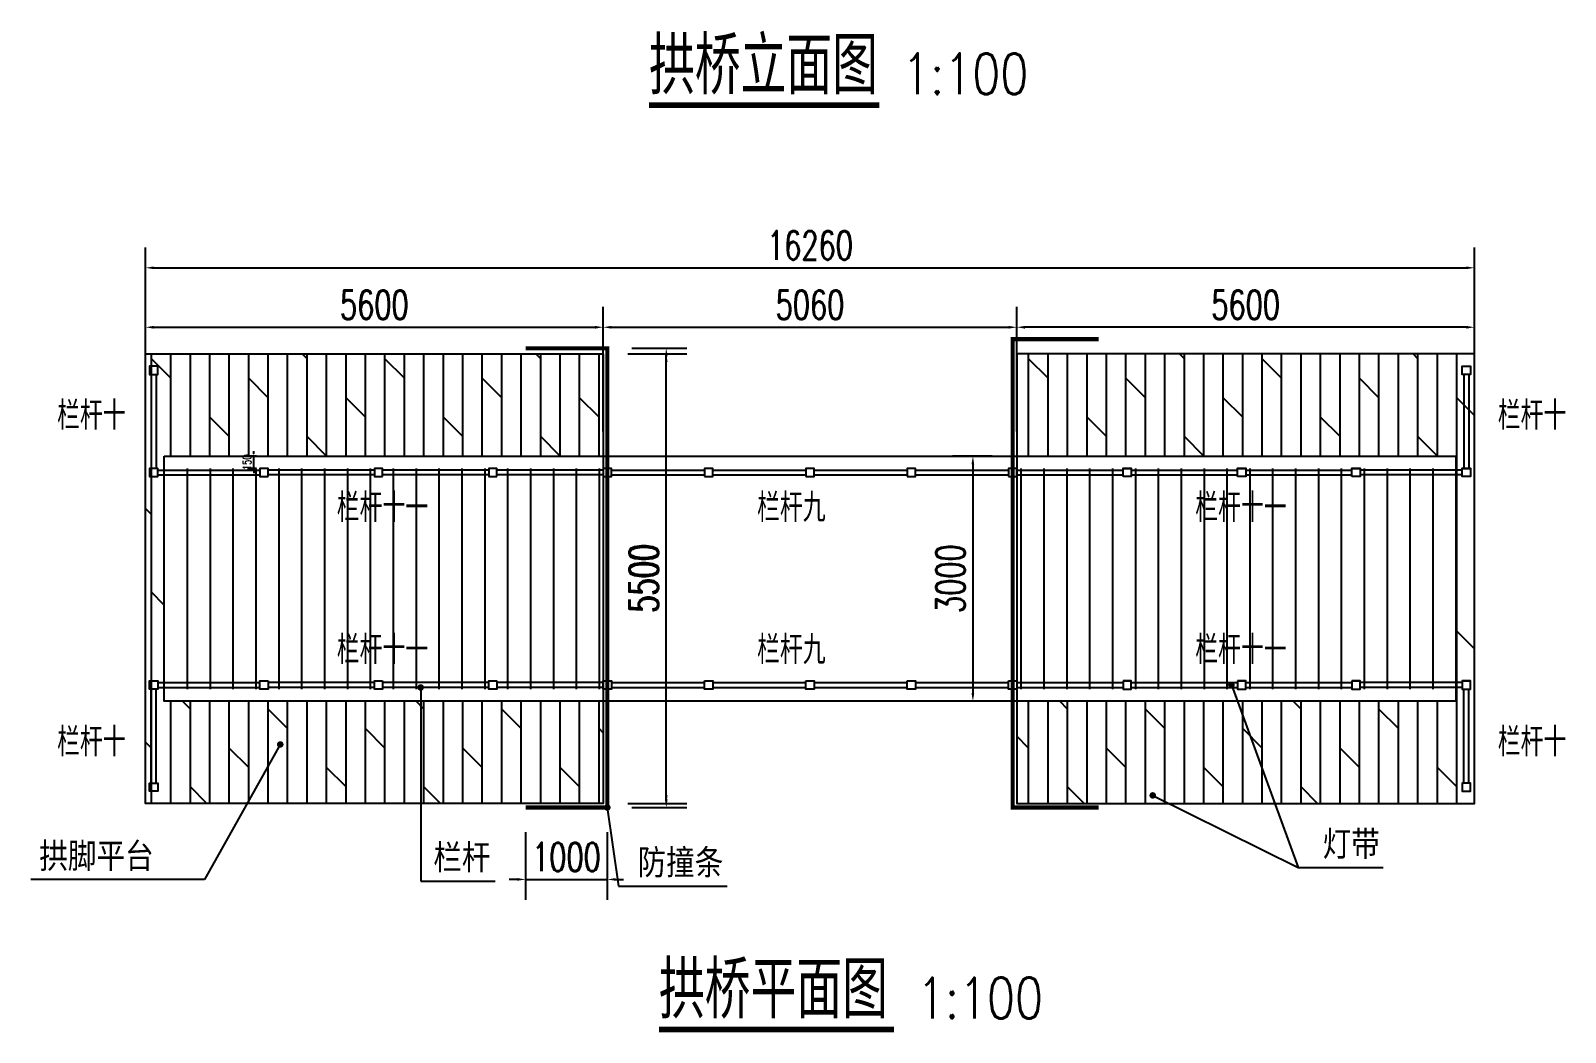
# Model space of a CAD drawing. Header units: millimetres. Extents: x -1471591 to 944464, y -468930 to 547002.
# Drawn here: x -1030246 to -1011471, y -294652 to -282396 of the extents above; entities that cross this region are included whole.
import ezdxf

# ---------------------------------------------------------------- set-up
doc = ezdxf.new("R2010")
doc.units = ezdxf.units.MM
doc.header["$LTSCALE"] = 10
doc.header["$PDMODE"] = 35
for name, color, linetype in [('DIM_LEAD', 3, 'Continuous'), ('DIM_SYMB', 3, 'Continuous'), ('PUB_TEXT', 7, 'Continuous'), ('W-_ANTICOLLISION防撞措施', 6, 'Continuous'), ('W-PLASTIC_RAILINGS塑木栏杆', 210, 'Continuous'), ('W-STEEL_FRAME钢架', 3, 'Continuous'), ('W-WOOD_FLOOR木地板', 30, 'Continuous')]:
    doc.layers.add(name, color=color, linetype=linetype)
doc.styles.add('_TCH_DIM', font='SIMPLEX.shx', dxfattribs={"bigfont": 'hztxt.shx'})
doc.styles.get("Standard").update_dxf_attribs({"font": 'simplex.shx', "width": 0.8, "bigfont": 'hztxt.shx'})
doc.styles.add('STANDARD_T3', font='simplex.shx', dxfattribs={"width": 0.7, "bigfont": 'hztxt.shx'})
doc.dimstyles.new('W&&100', dxfattribs={"dimtxt": 350, "dimasz": 100, "dimexe": 250, "dimexo": 300, "dimgap": 100, "dimtad": 1, "dimdec": 0, "dimzin": 0, "dimdsep": 46, "dimtxsty": 'STANDARD_T3', "dimcen": 0.09, "dimclrd": 1, "dimclre": 1, "dimclrt": 7, "dimazin": 2, "dimtfac": 1, "dimtdec": 0, "dimtix": 1, "dimtmove": 2, "dimatfit": 3, "dimfxl": 0, "dimtolj": 1, "dimtzin": 0, "dimarcsym": 0})
doc.dimstyles.new('W&&30', dxfattribs={"dimtxt": 105, "dimasz": 30, "dimexe": 75, "dimexo": 90, "dimgap": 30, "dimtad": 1, "dimdec": 0, "dimzin": 0, "dimdsep": 46, "dimtxsty": 'STANDARD_T3', "dimcen": 0.09, "dimclrd": 1, "dimclre": 1, "dimclrt": 7, "dimazin": 2, "dimtfac": 1, "dimtdec": 0, "dimtix": 1, "dimtmove": 2, "dimatfit": 3, "dimfxl": 0, "dimtolj": 1, "dimtzin": 0, "dimarcsym": 0})

# ---------------------------------------------------------------- blocks, each defined once
blk = doc.blocks.new('*D1927')
at = {"layer": 'Defpoints', "color": 0, "transparency": 16777216}
for p in [(-1023242, -286025), (-1028842, -287602), (-1023242, -287602)]:
    blk.add_point(p, dxfattribs=at)
at = {"layer": 'W-STEEL_FRAME钢架', "color": 1, "lineweight": -2, "transparency": 16777216}
for p, q in [((-1028842, -287302), (-1028842, -285775)), ((-1023242, -287302), (-1023242, -285775)), ((-1028742, -286025), (-1023342, -286025))]:
    blk.add_line(p, q, dxfattribs=at)
at = {"layer": 'W-STEEL_FRAME钢架', "color": 1, "transparency": 16777216}
for points in [[(-1028742, -286008), (-1028742, -286042), (-1028842, -286025)], [(-1023342, -286008), (-1023342, -286042), (-1023242, -286025)]]:
    blk.add_solid(points, dxfattribs=at)
at = {"layer": 'W-STEEL_FRAME钢架', "color": 7, "transparency": 16777216, "insert": (-1026042, -285750), "char_height": 350, "attachment_point": 5, "style": 'STANDARD_T3'}
blk.add_mtext('\\A1;5600', dxfattribs=at)
blk = doc.blocks.new('*D1928')
at = {"layer": 'Defpoints', "color": 0, "transparency": 16777216}
for p in [(-1018182, -286025), (-1018182, -287602), (-1012582, -287602)]:
    blk.add_point(p, dxfattribs=at)
at = {"layer": 'W-STEEL_FRAME钢架', "color": 1, "lineweight": -2, "transparency": 16777216}
for p, q in [((-1018182, -287302), (-1018182, -285775)), ((-1012582, -287302), (-1012582, -285775)), ((-1012682, -286025), (-1018082, -286025))]:
    blk.add_line(p, q, dxfattribs=at)
at = {"layer": 'W-STEEL_FRAME钢架', "color": 1, "transparency": 16777216}
for points in [[(-1018082, -286008), (-1018082, -286042), (-1018182, -286025)], [(-1012682, -286008), (-1012682, -286042), (-1012582, -286025)]]:
    blk.add_solid(points, dxfattribs=at)
at = {"layer": 'W-STEEL_FRAME钢架', "color": 7, "transparency": 16777216, "insert": (-1015382, -285750), "char_height": 350, "attachment_point": 5, "rotation": 360, "style": 'STANDARD_T3'}
blk.add_mtext('\\A1;5600', dxfattribs=at)
blk = doc.blocks.new('*D1931')
at = {"layer": 'Defpoints', "color": 0, "transparency": 16777216}
for p in [(-1018182, -286025), (-1023242, -286352), (-1018182, -286352)]:
    blk.add_point(p, dxfattribs=at)
at = {"layer": 'W-STEEL_FRAME钢架', "color": 1, "lineweight": -2, "transparency": 16777216}
for p, q in [((-1023242, -286052), (-1023242, -285775)), ((-1018182, -286052), (-1018182, -285775)), ((-1023142, -286025), (-1018282, -286025))]:
    blk.add_line(p, q, dxfattribs=at)
at = {"layer": 'W-STEEL_FRAME钢架', "color": 1, "transparency": 16777216}
for points in [[(-1023142, -286008), (-1023142, -286042), (-1023242, -286025)], [(-1018282, -286008), (-1018282, -286042), (-1018182, -286025)]]:
    blk.add_solid(points, dxfattribs=at)
at = {"layer": 'W-STEEL_FRAME钢架', "color": 7, "transparency": 16777216, "insert": (-1020712, -285750), "char_height": 350, "attachment_point": 5, "style": 'STANDARD_T3'}
blk.add_mtext('\\A1;5060', dxfattribs=at)
blk = doc.blocks.new('*D1932')
at = {"layer": 'Defpoints', "color": 0, "transparency": 16777216}
for p in [(-1018182, -287602), (-1018719, -290602), (-1018182, -290602)]:
    blk.add_point(p, dxfattribs=at)
at = {"layer": 'W-_ANTICOLLISION防撞措施', "color": 1, "lineweight": -2, "transparency": 16777216}
for p, q in [((-1018482, -287602), (-1018969, -287602)), ((-1018719, -287702), (-1018719, -290502)), ((-1018482, -290602), (-1018969, -290602))]:
    blk.add_line(p, q, dxfattribs=at)
at = {"layer": 'W-_ANTICOLLISION防撞措施', "color": 1, "transparency": 16777216}
for points in [[(-1018736, -287702), (-1018703, -287702), (-1018719, -287602)], [(-1018736, -290502), (-1018703, -290502), (-1018719, -290602)]]:
    blk.add_solid(points, dxfattribs=at)
at = {"layer": 'W-_ANTICOLLISION防撞措施', "color": 7, "transparency": 16777216, "insert": (-1018994, -289102), "char_height": 350, "attachment_point": 5, "rotation": 90, "style": 'STANDARD_T3'}
blk.add_mtext('\\A1;3000', dxfattribs=at)
blk = doc.blocks.new('*D1933')
at = {"layer": 'Defpoints', "color": 0, "transparency": 16777216}
for p in [(-1012582, -285298), (-1028842, -286352), (-1012582, -286352)]:
    blk.add_point(p, dxfattribs=at)
at = {"layer": 'W-STEEL_FRAME钢架', "color": 1, "lineweight": -2, "transparency": 16777216}
for p, q in [((-1028842, -286052), (-1028842, -285048)), ((-1012582, -286052), (-1012582, -285048)), ((-1028742, -285298), (-1012682, -285298))]:
    blk.add_line(p, q, dxfattribs=at)
at = {"layer": 'W-STEEL_FRAME钢架', "color": 1, "transparency": 16777216}
for points in [[(-1028742, -285281), (-1028742, -285314), (-1028842, -285298)], [(-1012682, -285281), (-1012682, -285314), (-1012582, -285298)]]:
    blk.add_solid(points, dxfattribs=at)
at = {"layer": 'W-STEEL_FRAME钢架', "color": 7, "transparency": 16777216, "insert": (-1020712, -285023), "char_height": 350, "attachment_point": 5, "style": 'STANDARD_T3'}
blk.add_mtext('\\A1;16260', dxfattribs=at)
blk = doc.blocks.new('*D1934')
at = {"layer": 'Defpoints', "color": 0, "transparency": 16777216}
for p in [(-1024192, -291902), (-1023192, -291902), (-1023192, -292782)]:
    blk.add_point(p, dxfattribs=at)
at = {"layer": 'W-STEEL_FRAME钢架', "color": 1, "lineweight": -2, "transparency": 16777216}
for p, q in [((-1024192, -292202), (-1024192, -293032)), ((-1023192, -292202), (-1023192, -293032)), ((-1024292, -292782), (-1024392, -292782)), ((-1024192, -292782), (-1023192, -292782)), ((-1023092, -292782), (-1022992, -292782))]:
    blk.add_line(p, q, dxfattribs=at)
at = {"layer": 'W-STEEL_FRAME钢架', "color": 1, "transparency": 16777216}
for points in [[(-1024292, -292765), (-1024292, -292798), (-1024192, -292782)], [(-1023092, -292765), (-1023092, -292798), (-1023192, -292782)]]:
    blk.add_solid(points, dxfattribs=at)
at = {"layer": 'W-STEEL_FRAME钢架', "color": 7, "transparency": 16777216, "insert": (-1023692, -292507), "char_height": 350, "attachment_point": 5, "style": 'STANDARD_T3'}
blk.add_mtext('\\A1;1000', dxfattribs=at)
blk = doc.blocks.new('*D1935')
at = {"layer": 'Defpoints', "color": 0, "transparency": 16777216}
for p in [(-1023192, -286282), (-1022471, -286282), (-1023192, -291902)]:
    blk.add_point(p, dxfattribs=at)
at = {"layer": 'W-_ANTICOLLISION防撞措施', "color": 1, "lineweight": -2, "transparency": 16777216}
for p, q in [((-1022892, -286282), (-1022221, -286282)), ((-1022471, -291802), (-1022471, -286382)), ((-1022892, -291902), (-1022221, -291902))]:
    blk.add_line(p, q, dxfattribs=at)
at = {"layer": 'W-_ANTICOLLISION防撞措施', "color": 1, "transparency": 16777216}
for points in [[(-1022487, -286382), (-1022454, -286382), (-1022471, -286282)], [(-1022487, -291802), (-1022454, -291802), (-1022471, -291902)]]:
    blk.add_solid(points, dxfattribs=at)
at = {"layer": 'W-_ANTICOLLISION防撞措施', "color": 7, "transparency": 16777216, "insert": (-1022746, -289092), "char_height": 350, "attachment_point": 5, "rotation": 90, "style": 'STANDARD_T3'}
blk.add_mtext('\\A1;5500', dxfattribs=at)
blk = doc.blocks.new('*D1929')
at = {"layer": 'Defpoints', "color": 0, "transparency": 16777216}
for p in [(-1018182, -287602), (-1018719, -290602), (-1018182, -290602)]:
    blk.add_point(p, dxfattribs=at)
at = {"layer": 'W-_ANTICOLLISION防撞措施', "color": 1, "lineweight": -2, "transparency": 16777216}
for p, q in [((-1018482, -287602), (-1018969, -287602)), ((-1018719, -287702), (-1018719, -290502)), ((-1018482, -290602), (-1018969, -290602))]:
    blk.add_line(p, q, dxfattribs=at)
at = {"layer": 'W-_ANTICOLLISION防撞措施', "color": 1, "transparency": 16777216}
for points in [[(-1018736, -287702), (-1018703, -287702), (-1018719, -287602)], [(-1018736, -290502), (-1018703, -290502), (-1018719, -290602)]]:
    blk.add_solid(points, dxfattribs=at)
at = {"layer": 'W-_ANTICOLLISION防撞措施', "color": 7, "transparency": 16777216, "insert": (-1018994, -289102), "char_height": 350, "attachment_point": 5, "rotation": 90, "style": 'STANDARD_T3'}
blk.add_mtext('\\A1;3000', dxfattribs=at)
blk = doc.blocks.new('*D1930')
at = {"layer": 'Defpoints', "color": 0, "transparency": 16777216}
for p in [(-1023242, -286352), (-1022471, -286352), (-1023242, -291852)]:
    blk.add_point(p, dxfattribs=at)
at = {"layer": 'W-_ANTICOLLISION防撞措施', "color": 1, "lineweight": -2, "transparency": 16777216}
for p, q in [((-1022942, -286352), (-1022221, -286352)), ((-1022471, -291752), (-1022471, -286452)), ((-1022942, -291852), (-1022221, -291852))]:
    blk.add_line(p, q, dxfattribs=at)
at = {"layer": 'W-_ANTICOLLISION防撞措施', "color": 1, "transparency": 16777216}
for points in [[(-1022487, -286452), (-1022454, -286452), (-1022471, -286352)], [(-1022487, -291752), (-1022454, -291752), (-1022471, -291852)]]:
    blk.add_solid(points, dxfattribs=at)
at = {"layer": 'W-_ANTICOLLISION防撞措施', "color": 7, "transparency": 16777216, "insert": (-1022746, -289102), "char_height": 350, "attachment_point": 5, "rotation": 90, "style": 'STANDARD_T3'}
blk.add_mtext('\\A1;5500', dxfattribs=at)
blk = doc.blocks.new('*U1919')
at = {"layer": 'W-PLASTIC_RAILINGS塑木栏杆'}
blk.add_lwpolyline([(-50, -50), (50, -50), (50, 50), (-50, 50)], close=True, dxfattribs=at)
blk = doc.blocks.new('*U1920')
at = {"color": 0, "linetype": 'ByBlock', "lineweight": -2, "transparency": 16777216}
for p in [(0, 0), (1240, 0), (2480, 0), (3720, 0), (4960, 0)]:
    blk.add_blockref('*U1919', p, dxfattribs=at)
blk = doc.blocks.new('*D1936')
at = {"color": 1, "lineweight": -2, "transparency": 16777216}
for p, q in [((-1027482, -287602), (-1027592, -287602)), ((-1027517, -287572), (-1027517, -287542)), ((-1027517, -287752), (-1027517, -287602)), ((-1027482, -287752), (-1027592, -287752)), ((-1027517, -287782), (-1027517, -287812))]:
    blk.add_line(p, q, dxfattribs=at)
at = {"color": 1, "transparency": 16777216}
for points in [[(-1027522, -287572), (-1027512, -287572), (-1027517, -287602)], [(-1027522, -287782), (-1027512, -287782), (-1027517, -287752)]]:
    blk.add_solid(points, dxfattribs=at)
at = {"layer": 'Defpoints', "color": 0, "transparency": 16777216}
for p in [(-1027517, -287602), (-1027392, -287602), (-1027392, -287752)]:
    blk.add_point(p, dxfattribs=at)
at = {"color": 7, "transparency": 16777216, "insert": (-1027600, -287677), "char_height": 105, "attachment_point": 5, "rotation": 90, "style": 'STANDARD_T3'}
blk.add_mtext('\\A1;150', dxfattribs=at)
blk = doc.blocks.new('*U1921')
at = {"layer": 'W-PLASTIC_RAILINGS塑木栏杆'}
blk.add_lwpolyline([(-50, -50), (50, -50), (50, 50), (-50, 50)], close=True, dxfattribs=at)
blk = doc.blocks.new('*U1922')
at = {"color": 0, "linetype": 'ByBlock', "lineweight": -2, "transparency": 16777216}
for p in [(0, 0), (1240, 0), (2480, 0), (3720, 0), (4960, 0)]:
    blk.add_blockref('*U1921', p, dxfattribs=at)
blk = doc.blocks.new('*U1926')
at = {"layer": 'W-WOOD_FLOOR木地板'}
blk.add_line((0, 1350), (0, -1350), dxfattribs=at)
blk = doc.blocks.new('*U1925')
at = {"color": 0, "linetype": 'ByBlock', "lineweight": -2, "transparency": 16777216}
for p in [(-5040, 0), (-4760, 0)]:
    blk.add_blockref('*U1926', p, dxfattribs=at)
at = {"color": 0, "linetype": 'ByBlock', "lineweight": -2}
for p in [(-4480, 0), (-4200, 0), (-3920, 0), (-3640, 0), (-3360, 0), (-3080, 0), (-2800, 0), (-2520, 0), (-2240, 0), (-1960, 0), (-1680, 0), (-1400, 0), (-1120, 0), (-840, 0), (-560, 0), (-280, 0), (0, 0)]:
    blk.add_blockref('*U1926', p, dxfattribs=at)
blk = doc.blocks.new('*U1924')
at = {"layer": 'W-WOOD_FLOOR木地板'}
blk.add_line((0, 1350), (0, -1350), dxfattribs=at)
blk = doc.blocks.new('*U1923')
at = {"color": 0, "linetype": 'ByBlock', "lineweight": -2, "transparency": 16777216}
for p in [(-5040, 0), (-4760, 0)]:
    blk.add_blockref('*U1924', p, dxfattribs=at)
at = {"color": 0, "linetype": 'ByBlock', "lineweight": -2}
for p in [(-4480, 0), (-4200, 0), (-3920, 0), (-3640, 0), (-3360, 0), (-3080, 0), (-2800, 0), (-2520, 0), (-2240, 0), (-1960, 0), (-1680, 0), (-1400, 0), (-1120, 0), (-840, 0), (-560, 0), (-280, 0), (0, 0)]:
    blk.add_blockref('*U1924', p, dxfattribs=at)

msp = doc.modelspace()

# ---------------------------------------------------------------- hatches: boundary and pattern name
at = {"layer": 'W-WOOD_FLOOR木地板'}
h = msp.add_hatch(dxfattribs=at)
h.set_pattern_fill('DOLMIT', color=256, scale=300, angle=90)
h.set_pattern_definition([(90, (-1032341.7, -287602.04), (-238.1226, 7e-07), []), (135, (-1032341.7, -287602.04), (-476.245, -476.245), [336.756, -673.51])])
h.paths.add_polyline_path([(-1023241.7, -286352), (-1023241.7, -287602), (-1028611.7, -287602), (-1028611.7, -290602), (-1023241.7, -290602), (-1023241.7, -291852), (-1028841.7, -291852), (-1028841.7, -286352)])
h = msp.add_hatch(dxfattribs=at)
h.set_pattern_fill('DOLMIT', color=256, scale=300, angle=90)
h.set_pattern_definition([(90, (-1030181.7, -287602.04), (-238.1226, 7e-07), []), (135, (-1030181.7, -287602.04), (-476.245, -476.245), [336.756, -673.512])])
h.paths.add_polyline_path([(-1018181.7, -286352), (-1018181.7, -287602), (-1012811.7, -287602), (-1012811.7, -290602), (-1018181.7, -290602), (-1018181.7, -291852), (-1012581.7, -291852), (-1012581.7, -286352)])

# ---------------------------------------------------------------- linework, layer by layer
at = {"layer": 'DIM_LEAD'}
for p, q in [((-1025474.9, -290432.9), (-1025474.9, -292802.3)), ((-1015556.7, -290402), (-1014740.3, -292636.3)), ((-1027193.2, -291130.3), (-1028119.9, -292783.7)), ((-1016519, -291753.7), (-1014740.3, -292636.3)), ((-1023191.7, -291902), (-1023056.9, -292863)), ((-1014740.3, -292636.3), (-1013701.3, -292636.3)), ((-1028119.9, -292783.7), (-1030246.5, -292783.7)), ((-1025474.9, -292802.3), (-1024562.6, -292802.3)), ((-1023056.9, -292863), (-1021725, -292863))]:
    msp.add_line(p, q, dxfattribs=at)
at = {"layer": 'DIM_LEAD', "const_width": 40}
for points in [[(-1025474.9, -290412.9, 1), (-1025474.9, -290452.9, 1)], [(-1015563.6, -290383.3, 1), (-1015549.8, -290420.8, 1)], [(-1027183.4, -291112.9, 1), (-1027203, -291147.8, 1)], [(-1016536.9, -291744.8, 1), (-1016501, -291762.6, 1)], [(-1023194.5, -291882.2, 1), (-1023188.9, -291921.8, 1)]]:
    msp.add_lwpolyline(points, format="xyb", close=True, dxfattribs=at)
at = {"layer": 'DIM_SYMB', "const_width": 70}
for points in [[(-1022681, -283308.4), (-1019864.5, -283308.4)], [(-1022560, -294617.5), (-1019683.4, -294617.5)]]:
    msp.add_lwpolyline(points, dxfattribs=at)
at = {"layer": 'W-_ANTICOLLISION防撞措施', "color": 5, "const_width": 50}
for points in [[(-1024191.7, -286282.3), (-1023191.7, -286282.3), (-1023191.7, -291902), (-1024191.7, -291902)], [(-1017181.7, -286171), (-1018231.7, -286171), (-1018231.7, -291902), (-1017181.7, -291902)]]:
    msp.add_lwpolyline(points, dxfattribs=at)
at = {"layer": 'W-PLASTIC_RAILINGS塑木栏杆'}
for p, q in [((-1028771.7, -286602), (-1028771.7, -287752)), ((-1028711.7, -286602), (-1028711.7, -287752)), ((-1012711.7, -286602), (-1012711.7, -287752)), ((-1012651.7, -286602), (-1012651.7, -287752)), ((-1028691.7, -287772), (-1027441.7, -287772)), ((-1026041.7, -287772), (-1027341.7, -287772)), ((-1024641.7, -287772), (-1025941.7, -287772)), ((-1023241.7, -287772), (-1024541.7, -287772)), ((-1023141.7, -287772), (-1022001.7, -287772)), ((-1021901.7, -287772), (-1020761.7, -287772)), ((-1020661.7, -287772), (-1019521.7, -287772)), ((-1019421.7, -287772), (-1018281.7, -287772)), ((-1018181.7, -287772), (-1016881.7, -287772)), ((-1016781.7, -287772), (-1015481.7, -287772)), ((-1015381.7, -287772), (-1014081.7, -287772)), ((-1012731.7, -287772), (-1013981.7, -287772)), ((-1028691.7, -287832), (-1027441.7, -287832)), ((-1026041.7, -287832), (-1027341.7, -287832)), ((-1024641.7, -287832), (-1025941.7, -287832)), ((-1023241.7, -287832), (-1024541.7, -287832)), ((-1023141.7, -287832), (-1022001.7, -287832)), ((-1021901.7, -287832), (-1020761.7, -287832)), ((-1020661.7, -287832), (-1019521.7, -287832)), ((-1019421.7, -287832), (-1018281.7, -287832)), ((-1018181.7, -287832), (-1016881.7, -287832)), ((-1016781.7, -287832), (-1015481.7, -287832)), ((-1015381.7, -287832), (-1014081.7, -287832)), ((-1012731.7, -287832), (-1013981.7, -287832)), ((-1028691.7, -290372), (-1027441.7, -290372)), ((-1028691.7, -290432), (-1027441.7, -290432)), ((-1026041.7, -290372), (-1027341.7, -290372)), ((-1026041.7, -290432), (-1027341.7, -290432)), ((-1024641.7, -290372), (-1025941.7, -290372)), ((-1024641.7, -290432), (-1025941.7, -290432)), ((-1023241.7, -290372), (-1024541.7, -290372)), ((-1023241.7, -290432), (-1024541.7, -290432)), ((-1023141.7, -290372), (-1022001.7, -290372)), ((-1023141.7, -290432), (-1022001.7, -290432)), ((-1021901.7, -290372), (-1020761.7, -290372)), ((-1021901.7, -290432), (-1020761.7, -290432)), ((-1020661.7, -290372), (-1019521.7, -290372)), ((-1020661.7, -290432), (-1019521.7, -290432)), ((-1019421.7, -290372), (-1018281.7, -290372)), ((-1019421.7, -290432), (-1018281.7, -290432)), ((-1018181.7, -290372), (-1016881.7, -290372)), ((-1018181.7, -290432), (-1016881.7, -290432)), ((-1016781.7, -290372), (-1015481.7, -290372)), ((-1016781.7, -290432), (-1015481.7, -290432)), ((-1015381.7, -290372), (-1014081.7, -290372)), ((-1015381.7, -290432), (-1014081.7, -290432)), ((-1012731.7, -290372), (-1013981.7, -290372)), ((-1012731.7, -290432), (-1013981.7, -290432)), ((-1028771.7, -291602), (-1028771.7, -290452)), ((-1028711.7, -291602), (-1028711.7, -290452)), ((-1012711.7, -291602), (-1012711.7, -290452)), ((-1012651.7, -291602), (-1012651.7, -290452))]:
    msp.add_line(p, q, dxfattribs=at)
for points in [[(-1028791.7, -286602), (-1028691.7, -286602), (-1028691.7, -286502), (-1028791.7, -286502)], [(-1028691.7, -286602), (-1028691.7, -286502), (-1028791.7, -286502), (-1028791.7, -286602)], [(-1012631.7, -286602), (-1012731.7, -286602), (-1012731.7, -286502), (-1012631.7, -286502)], [(-1012731.7, -286602), (-1012731.7, -286502), (-1012631.7, -286502), (-1012631.7, -286602)], [(-1028791.7, -287852), (-1028691.7, -287852), (-1028691.7, -287752), (-1028791.7, -287752)], [(-1028691.7, -287852), (-1028691.7, -287752), (-1028791.7, -287752), (-1028791.7, -287852)], [(-1027341.7, -287852), (-1027341.7, -287752), (-1027441.7, -287752), (-1027441.7, -287852)], [(-1025941.7, -287852), (-1025941.7, -287752), (-1026041.7, -287752), (-1026041.7, -287852)], [(-1024541.7, -287852), (-1024541.7, -287752), (-1024641.7, -287752), (-1024641.7, -287852)], [(-1016881.7, -287849.6), (-1016881.7, -287749.6), (-1016781.7, -287749.6), (-1016781.7, -287849.6)], [(-1016881.7, -287852), (-1016881.7, -287752), (-1016781.7, -287752), (-1016781.7, -287852)], [(-1015481.7, -287849.6), (-1015481.7, -287749.6), (-1015381.7, -287749.6), (-1015381.7, -287849.6)], [(-1015481.7, -287852), (-1015481.7, -287752), (-1015381.7, -287752), (-1015381.7, -287852)], [(-1014081.7, -287849.6), (-1014081.7, -287749.6), (-1013981.7, -287749.6), (-1013981.7, -287849.6)], [(-1014081.7, -287852), (-1014081.7, -287752), (-1013981.7, -287752), (-1013981.7, -287852)], [(-1012731.7, -287849.6), (-1012731.7, -287749.6), (-1012631.7, -287749.6), (-1012631.7, -287849.6)], [(-1012631.7, -287852), (-1012731.7, -287852), (-1012731.7, -287752), (-1012631.7, -287752)], [(-1012731.7, -287852), (-1012731.7, -287752), (-1012631.7, -287752), (-1012631.7, -287852)], [(-1012631.7, -287852), (-1012731.7, -287852), (-1012731.7, -287752), (-1012631.7, -287752)], [(-1012731.7, -287852), (-1012731.7, -287752), (-1012631.7, -287752), (-1012631.7, -287852)], [(-1028791.7, -290352), (-1028691.7, -290352), (-1028691.7, -290452), (-1028791.7, -290452)], [(-1028691.7, -290352), (-1028691.7, -290452), (-1028791.7, -290452), (-1028791.7, -290352)], [(-1027341.7, -290352), (-1027341.7, -290452), (-1027441.7, -290452), (-1027441.7, -290352)], [(-1025941.7, -290352), (-1025941.7, -290452), (-1026041.7, -290452), (-1026041.7, -290352)], [(-1024541.7, -290352), (-1024541.7, -290452), (-1024641.7, -290452), (-1024641.7, -290352)], [(-1016881.7, -290352), (-1016881.7, -290452), (-1016781.7, -290452), (-1016781.7, -290352)], [(-1016881.7, -290354.4), (-1016881.7, -290454.4), (-1016781.7, -290454.4), (-1016781.7, -290354.4)], [(-1015481.7, -290352), (-1015481.7, -290452), (-1015381.7, -290452), (-1015381.7, -290352)], [(-1015481.7, -290354.4), (-1015481.7, -290454.4), (-1015381.7, -290454.4), (-1015381.7, -290354.4)], [(-1014081.7, -290352), (-1014081.7, -290452), (-1013981.7, -290452), (-1013981.7, -290352)], [(-1014081.7, -290354.4), (-1014081.7, -290454.4), (-1013981.7, -290454.4), (-1013981.7, -290354.4)], [(-1012631.7, -290352), (-1012731.7, -290352), (-1012731.7, -290452), (-1012631.7, -290452)], [(-1012731.7, -290352), (-1012731.7, -290452), (-1012631.7, -290452), (-1012631.7, -290352)], [(-1012631.7, -290352), (-1012731.7, -290352), (-1012731.7, -290452), (-1012631.7, -290452)], [(-1012731.7, -290352), (-1012731.7, -290452), (-1012631.7, -290452), (-1012631.7, -290352)], [(-1012731.7, -290354.4), (-1012731.7, -290454.4), (-1012631.7, -290454.4), (-1012631.7, -290354.4)], [(-1028791.7, -291602), (-1028691.7, -291602), (-1028691.7, -291702), (-1028791.7, -291702)], [(-1028691.7, -291602), (-1028691.7, -291702), (-1028791.7, -291702), (-1028791.7, -291602)], [(-1012631.7, -291602), (-1012731.7, -291602), (-1012731.7, -291702), (-1012631.7, -291702)], [(-1012731.7, -291602), (-1012731.7, -291702), (-1012631.7, -291702), (-1012631.7, -291602)]]:
    msp.add_lwpolyline(points, close=True, dxfattribs=at)
at = {"layer": 'W-STEEL_FRAME钢架'}
for points in [[(-1028841.7, -286352), (-1023241.7, -286352), (-1023241.7, -291852), (-1028841.7, -291852)], [(-1012581.7, -286352), (-1018181.7, -286352), (-1018181.7, -291852), (-1012581.7, -291852)]]:
    msp.add_lwpolyline(points, close=True, dxfattribs=at)
at = {"layer": 'W-STEEL_FRAME钢架', "color": 6}
msp.add_lwpolyline([(-1028611.7, -287602), (-1012811.7, -287602), (-1012811.7, -290602), (-1028611.7, -290602)], close=True, dxfattribs=at)
at = {"layer": 'W-WOOD_FLOOR木地板'}
msp.add_lwpolyline([(-1018181.7, -286352), (-1018181.7, -287602), (-1012811.7, -287602), (-1012811.7, -290602), (-1018181.7, -290602), (-1018181.7, -291852), (-1012581.7, -291852), (-1012581.7, -286352)], close=True, dxfattribs=at)

# ---------------------------------------------------------------- block references
for name, p in [('*U1925', (-1023291.7, -289102)), ('*U1922', (-1023191.7, -287802))]:
    msp.add_blockref(name, p)
at = {"xscale": -1}
msp.add_blockref('*U1923', (-1018131.7, -289102), dxfattribs=at)
at = {"xscale": -1, "rotation": 180}
msp.add_blockref('*U1920', (-1023191.7, -290402), dxfattribs=at)

# ---------------------------------------------------------------- texts
at = {"layer": 'PUB_TEXT', "color": 7, "width": 0.8}
for s, height, p in [('拱桥立面图', 700, (-1022681, -283173.9)), ('1:100', 500, (-1019584.5, -283173.9)), ('拱桥平面图', 700, (-1022560, -294483)), ('1:100', 500, (-1019403.4, -294483))]:
    msp.add_text(s, height=height, dxfattribs=at).set_placement(p)
at = {"layer": 'PUB_TEXT', "width": 0.8}
for s, p in [('栏杆十', (-1029923.6, -287280.2)), ('栏杆十', (-1012297.9, -287280.2)), ('栏杆十一', (-1026502.1, -288406.7)), ('栏杆九', (-1021360.1, -288406.7)), ('栏杆十一', (-1015999.4, -288406.7)), ('栏杆十一', (-1026502.1, -290147.4)), ('栏杆九', (-1021360.1, -290147.4)), ('栏杆十一', (-1015999.4, -290147.4)), ('栏杆十', (-1029923.6, -291273.9)), ('栏杆十', (-1012297.9, -291273.9))]:
    msp.add_text(s, height=350, dxfattribs=at).set_placement(p)
at = {"layer": 'PUB_TEXT', "color": 7, "style": '_TCH_DIM'}
for s, p in [('拱脚平台', (-1030141.5, -292678.7)), ('栏杆', (-1025320.7, -292697.3)), ('灯带', (-1014440.2, -292531.3)), ('防撞条', (-1022822.2, -292758))]:
    msp.add_text(s, height=350, dxfattribs=at).set_placement(p)

# ---------------------------------------------------------------- dimensions: what is measured, and where the dimension line sits
dim = msp.add_linear_dim(base=(-1027517.5, -287602), p1=(-1027391.7, -287752), p2=(-1027391.7, -287602), angle=90, dimstyle='W&&30')
dim.commit()
dim.dimension.update_dxf_attribs({"geometry": '*D1936', "text_midpoint": (-1027600, -287677)})
at = {"layer": 'W-_ANTICOLLISION防撞措施', "color": 5}
dim = msp.add_linear_dim(base=(-1022470.6, -286282.3), p1=(-1023191.7, -291902), p2=(-1023191.7, -286282.3), angle=90, text='5500', dimstyle='W&&100', dxfattribs=at)
dim.commit()
dim.dimension.update_dxf_attribs({"geometry": '*D1935', "text_midpoint": (-1022745.6, -289092.2)})
for base, p1, p2, picture, middle in [((-1022470.6, -286352), (-1023241.7, -291852), (-1023241.7, -286352), '*D1930', (-1022745.6, -289102)), ((-1018719.2, -290602), (-1018181.7, -287602), (-1018181.7, -290602), '*D1932', (-1018994.2, -289102)), ((-1018719.2, -290602), (-1018181.7, -287602), (-1018181.7, -290602), '*D1929', (-1018994.2, -289102))]:
    dim = msp.add_linear_dim(base=base, p1=p1, p2=p2, angle=90, dimstyle='W&&100', dxfattribs=at)
    dim.commit()
    dim.dimension.update_dxf_attribs({"geometry": picture, "text_midpoint": middle})
at = {"layer": 'W-STEEL_FRAME钢架'}
for base, p1, p2, picture, middle in [((-1012581.7, -285297.6), (-1028841.7, -286352), (-1012581.7, -286352), '*D1933', (-1020711.7, -285022.6)), ((-1023191.7, -292781.7), (-1024191.7, -291902), (-1023191.7, -291902), '*D1934', (-1023691.7, -292506.7))]:
    dim = msp.add_linear_dim(base=base, p1=p1, p2=p2, dimstyle='W&&100', dxfattribs=at)
    dim.commit()
    dim.dimension.update_dxf_attribs({"geometry": picture, "text_midpoint": middle})
for base, p1, p2, angle, picture, middle in [((-1023241.7, -286025), (-1028841.7, -287602), (-1023241.7, -287602), 360, '*D1927', (-1026041.7, -285750)), ((-1018181.7, -286025), (-1023241.7, -286352), (-1018181.7, -286352), 360, '*D1931', (-1020711.7, -285750)), ((-1018181.7, -286025), (-1012581.7, -287602), (-1018181.7, -287602), 180, '*D1928', (-1015381.7, -285750))]:
    dim = msp.add_linear_dim(base=base, p1=p1, p2=p2, angle=angle, dimstyle='W&&100', dxfattribs=at)
    dim.commit()
    dim.dimension.update_dxf_attribs({"geometry": picture, "text_midpoint": middle})

doc.saveas('drawing.dxf')
